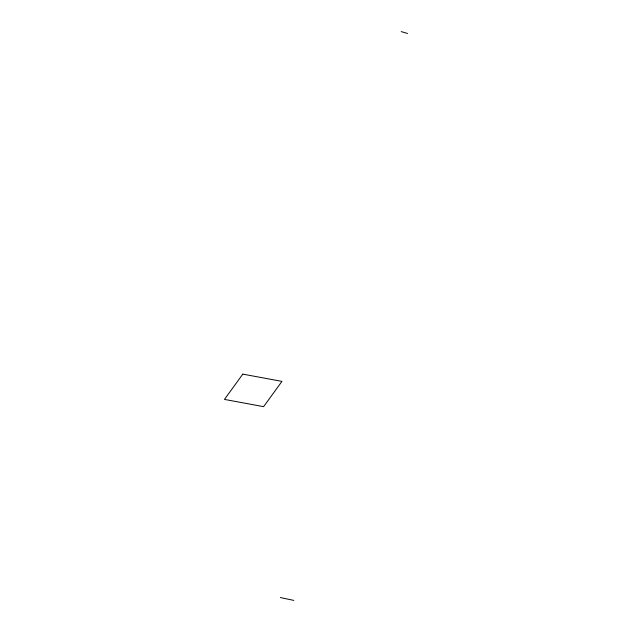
<?xml version="1.0" encoding="UTF-8"?>
<svg xmlns="http://www.w3.org/2000/svg" width="632" height="632" viewBox="0 0 632 632"><rect width="100%" height="100%" fill="white"/><g stroke="black" fill="none" stroke-linecap="round" stroke-linejoin="round"><path stroke-width="0.95" d="M280.355 597.548L293.833 600.4M401.194 31.6L407.545 33.48M242.799 374.128L224.455 399.408L263.599 406.66L281.951 381.38L242.799 374.128"/></g></svg>
